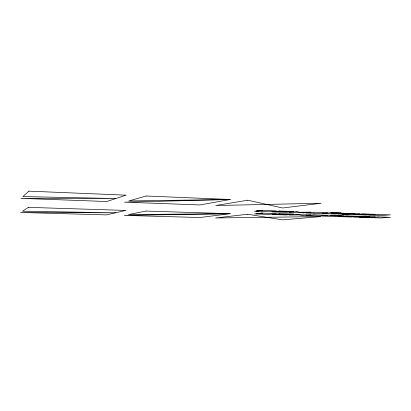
<?xml version="1.0" encoding="UTF-8"?>
<svg xmlns="http://www.w3.org/2000/svg" width="411" height="411" viewBox="0 0 411 411"><rect width="100%" height="100%" fill="white"/><g stroke="black" fill="none" stroke-linecap="round" stroke-linejoin="round"><path stroke-width="0.62" d="M347.105 213.792L354.231 213.792L347.105 213.792M347.115 216.314L354.246 216.314L347.115 216.314M28.898 191.151L22.924 196.576L115.82 198.539L20.961 198.364L106.665 201.513L126.156 195.174L28.898 191.151M28.441 207.365L22.502 211.213L115.542 212.795L20.55 212.477L106.398 214.891L125.879 210.422L28.441 207.365M146.198 196.006L128.761 200.958L230.299 199.484L199.941 204.945L124.497 202.171L230.299 199.484L146.198 196.006M145.956 211.054L128.515 214.542L230.191 213.699L199.803 217.522L124.25 215.395L230.191 213.699L145.956 211.054M247.72 200.208L215.698 205.526L321.166 203.245L282.619 207.987L247.72 200.208M261.55 210.401L256.31 211.049L262.47 210.432L254.378 211.285L268.804 211.773L276.254 210.905L261.55 210.401M247.638 214.249L215.585 217.964L321.186 216.561L282.588 219.849L247.638 214.249M279.48 211.018L273.572 211.696L293.814 211.511L286.03 212.353L271.964 211.876L293.814 211.511L279.48 211.018M261.54 213.119L256.3 213.72L262.459 213.15L254.363 213.941L268.794 214.398L276.249 213.597L261.54 213.119M296.953 211.619L289.118 212.456L310.927 212.102L302.84 212.919L296.953 211.619M279.475 213.705L273.562 214.326L293.808 214.167L286.025 214.948L271.959 214.496L293.808 214.167L279.475 213.705M313.989 212.21L305.851 213.021L319.239 213.468L327.618 212.677L313.989 212.21M296.953 214.27L289.113 215.045L310.927 214.727L302.84 215.482L296.953 214.27M330.603 212.78L322.178 213.571L335.242 214.008L343.899 213.237L330.603 212.78M313.994 214.825L305.851 215.575L319.244 216.001L327.624 215.272L313.994 214.825M346.812 213.34L338.114 214.105L350.871 214.537L359.784 213.787L346.812 213.34M330.614 215.364L322.178 216.094L335.253 216.51L343.909 215.801L330.614 215.364M362.63 213.884L353.671 214.629L366.134 215.051L375.289 214.321L362.63 213.884M346.822 215.893L338.119 216.602L350.886 217.008L359.795 216.314L346.822 215.893M378.069 214.419L368.867 215.143L381.043 215.549L390.429 214.845L378.069 214.419M362.646 216.407L353.686 217.095L366.15 217.491L375.305 216.823L362.646 216.407M378.084 216.91L368.883 217.578L381.064 217.969L390.45 217.311L378.084 216.91M336.296 212.749L330.999 213.047L335.926 213.335L341.228 213.042L336.296 212.749M344.233 213.905L342.389 214.008L348.96 214.182L344.233 213.905M336.306 215.338L331.004 215.611L335.931 215.883L341.238 215.616L336.306 215.338M364.814 214.208L359.445 214.48L364.007 214.753L369.381 214.48L364.814 214.208M344.243 216.422L342.394 216.51L348.97 216.679L344.243 216.422M364.829 216.71L359.461 216.962L369.397 216.967L364.829 216.71"/></g></svg>
